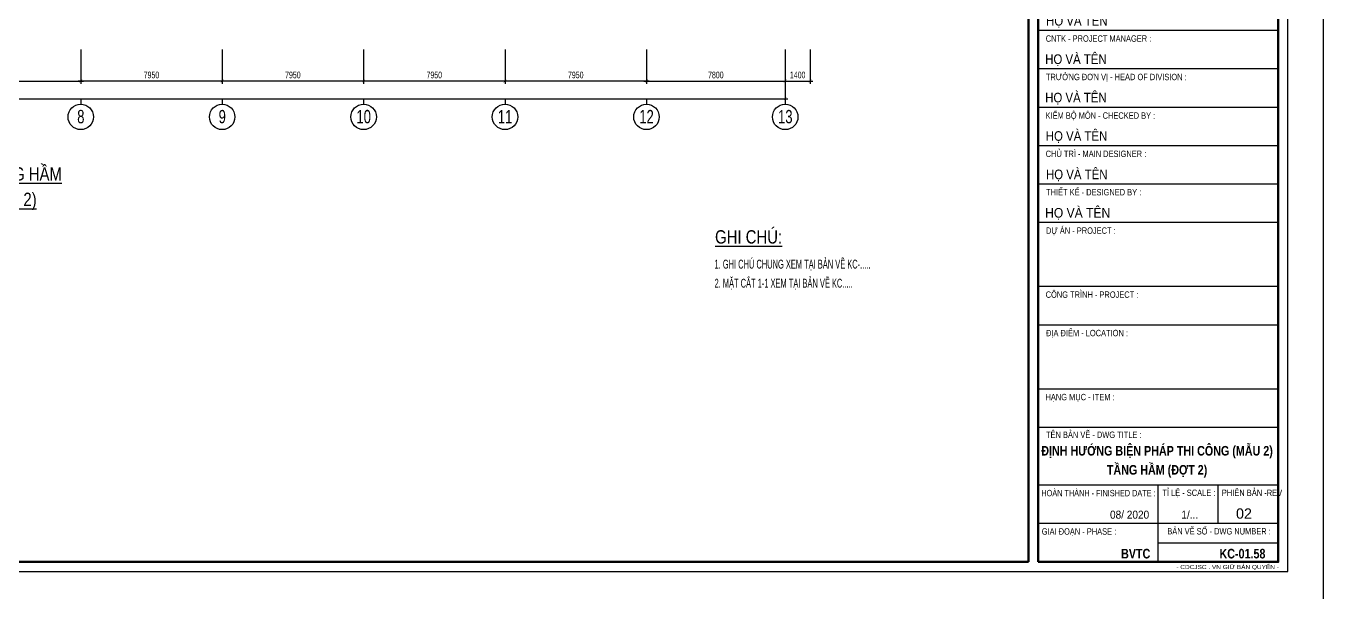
# Model space of a CAD drawing. Extents: x 71 to 3057337, y -14 to 345257.
# Drawn here: x 2984424 to 3057337, y 132240 to 164077 of the extents above; entities that cross this region are included whole.
import ezdxf
from ezdxf.enums import TextEntityAlignment as Align

# ---------------------------------------------------------------- set-up
doc = ezdxf.new("R2010")
doc.units = 0
doc.header["$LTSCALE"] = 1000
doc.header["$MEASUREMENT"] = 0
doc.header["$PDMODE"] = 3
doc.layers.get('0').update_dxf_attribs({"linetype": 'CONTINUOUS'})
doc.layers.get('Defpoints').update_dxf_attribs({"linetype": 'CONTINUOUS'})
for name, color, linetype in [('12CHI', 1, 'CONTINUOUS'), ('CDC -TEXT KHUNG', 7, 'CONTINUOUS'), ('CDC-KHUNGTEN', 7, 'CONTINUOUS'), ('CDC.02.DIM', 1, 'CONTINUOUS'), ('CDC.06.TEXT', 2, 'CONTINUOUS'), ('CDC.16.BIGTEXT', 6, 'CONTINUOUS')]:
    doc.layers.add(name, color=color, linetype=linetype)
doc.styles.add('ARIAL', font='arial.ttf', dxfattribs={"width": 0.6})
doc.styles.add('Arial_B_3', font='arialbd.ttf', dxfattribs={"width": 0.75, "height": 3})
doc.styles.add('KT CDC', font='arial.ttf', dxfattribs={"width": 0.85, "height": 200})
doc.dimstyles.new('D150', dxfattribs={"dimscale": 150, "dimtxt": 2.5, "dimasz": 1, "dimexe": 1, "dimexo": 0, "dimgap": 1, "dimtad": 1, "dimdec": 0, "dimdsep": 46, "dimtxsty": 'ARIAL', "dimblk": 'ARCHTICK', "dimcen": 1, "dimdle": 1, "dimclrd": 1, "dimclre": 1, "dimclrt": 2, "dimadec": 0, "dimazin": 0, "dimtfac": 0.00072, "dimtdec": 0, "dimtix": 1, "dimtmove": 2, "dimatfit": 3, "dimldrblk": 'ARCHTICK', "dimfxl": 1, "dimtolj": 1, "dimlwd": -1, "dimlwe": -1, "dimarcsym": 0})

# ---------------------------------------------------------------- blocks, each defined once
blk = doc.blocks.new('_ARCHTICK')
at = {"color": 0, "linetype": 'ByBlock', "const_width": 0.15}
blk.add_lwpolyline([(-0.5, -0.5), (0.5, 0.5)], dxfattribs=at)
blk = doc.blocks.new('*D55')
at = {"layer": 'CDC.02.DIM', "color": 1, "transparency": 16777216}
for p, q in [((2979554, 162758), (2979554, 160828)), ((2987504, 162758), (2987504, 160828)), ((2979404, 160978), (2987654, 160978))]:
    blk.add_line(p, q, dxfattribs=at)
at = {"layer": 'Defpoints', "color": 0, "transparency": 16777216}
for p in [(2979554, 162758), (2987504, 162758), (2987504, 160978)]:
    blk.add_point(p, dxfattribs=at)
at = {"layer": 'CDC.02.DIM', "color": 1, "transparency": 16777216, "xscale": 150, "yscale": 150, "zscale": 150, "rotation": 180}
blk.add_blockref('_ARCHTICK', (2979554, 160978), dxfattribs=at)
at = {"layer": 'CDC.02.DIM', "color": 1, "transparency": 16777216, "xscale": 150, "yscale": 150, "zscale": 150}
blk.add_blockref('_ARCHTICK', (2987504, 160978), dxfattribs=at)
at = {"layer": 'CDC.02.DIM', "color": 2, "transparency": 16777216, "insert": (2983529, 161319), "char_height": 375, "attachment_point": 5, "style": 'ARIAL'}
blk.add_mtext('\\A1;7950', dxfattribs=at)
blk = doc.blocks.new('*D56')
at = {"layer": 'CDC.02.DIM', "color": 1, "transparency": 16777216}
for p, q in [((3011354, 162758), (3011354, 160828)), ((3019304, 162758), (3019304, 160828)), ((3019454, 160978), (3011204, 160978))]:
    blk.add_line(p, q, dxfattribs=at)
at = {"layer": 'Defpoints', "color": 0, "transparency": 16777216}
for p in [(3011354, 162758), (3019304, 162758), (3011354, 160978)]:
    blk.add_point(p, dxfattribs=at)
at = {"layer": 'CDC.02.DIM', "color": 1, "transparency": 16777216, "xscale": 150, "yscale": 150, "zscale": 150, "rotation": 180}
blk.add_blockref('_ARCHTICK', (3011354, 160978), dxfattribs=at)
at = {"layer": 'CDC.02.DIM', "color": 1, "transparency": 16777216, "xscale": 150, "yscale": 150, "zscale": 150}
blk.add_blockref('_ARCHTICK', (3019304, 160978), dxfattribs=at)
at = {"layer": 'CDC.02.DIM', "color": 2, "transparency": 16777216, "insert": (3015329, 161319), "char_height": 375, "attachment_point": 5, "style": 'ARIAL'}
blk.add_mtext('\\A1;7950', dxfattribs=at)
blk = doc.blocks.new('*D57')
at = {"layer": 'CDC.02.DIM', "color": 1, "transparency": 16777216}
for p, q in [((3003404, 162758), (3003404, 160828)), ((3011354, 162758), (3011354, 160828)), ((3011504, 160978), (3003254, 160978))]:
    blk.add_line(p, q, dxfattribs=at)
at = {"layer": 'Defpoints', "color": 0, "transparency": 16777216}
for p in [(3003404, 162758), (3011354, 162758), (3003404, 160978)]:
    blk.add_point(p, dxfattribs=at)
at = {"layer": 'CDC.02.DIM', "color": 1, "transparency": 16777216, "xscale": 150, "yscale": 150, "zscale": 150, "rotation": 180}
blk.add_blockref('_ARCHTICK', (3003404, 160978), dxfattribs=at)
at = {"layer": 'CDC.02.DIM', "color": 1, "transparency": 16777216, "xscale": 150, "yscale": 150, "zscale": 150}
blk.add_blockref('_ARCHTICK', (3011354, 160978), dxfattribs=at)
at = {"layer": 'CDC.02.DIM', "color": 2, "transparency": 16777216, "insert": (3007379, 161319), "char_height": 375, "attachment_point": 5, "style": 'ARIAL'}
blk.add_mtext('\\A1;7950', dxfattribs=at)
blk = doc.blocks.new('*D58')
at = {"layer": 'CDC.02.DIM', "color": 1, "transparency": 16777216}
for p, q in [((2995454, 162758), (2995454, 160828)), ((3003404, 162758), (3003404, 160828)), ((3003554, 160978), (2995304, 160978))]:
    blk.add_line(p, q, dxfattribs=at)
at = {"layer": 'Defpoints', "color": 0, "transparency": 16777216}
for p in [(2995454, 162758), (3003404, 162758), (2995454, 160978)]:
    blk.add_point(p, dxfattribs=at)
at = {"layer": 'CDC.02.DIM', "color": 1, "transparency": 16777216, "xscale": 150, "yscale": 150, "zscale": 150, "rotation": 180}
blk.add_blockref('_ARCHTICK', (2995454, 160978), dxfattribs=at)
at = {"layer": 'CDC.02.DIM', "color": 1, "transparency": 16777216, "xscale": 150, "yscale": 150, "zscale": 150}
blk.add_blockref('_ARCHTICK', (3003404, 160978), dxfattribs=at)
at = {"layer": 'CDC.02.DIM', "color": 2, "transparency": 16777216, "insert": (2999429, 161319), "char_height": 375, "attachment_point": 5, "style": 'ARIAL'}
blk.add_mtext('\\A1;7950', dxfattribs=at)
blk = doc.blocks.new('*D59')
at = {"layer": 'CDC.02.DIM', "color": 1, "transparency": 16777216}
for p, q in [((2987504, 162758), (2987504, 160828)), ((2995454, 162758), (2995454, 160828)), ((2995604, 160978), (2987354, 160978))]:
    blk.add_line(p, q, dxfattribs=at)
at = {"layer": 'Defpoints', "color": 0, "transparency": 16777216}
for p in [(2987504, 162758), (2995454, 162758), (2987504, 160978)]:
    blk.add_point(p, dxfattribs=at)
at = {"layer": 'CDC.02.DIM', "color": 1, "transparency": 16777216, "xscale": 150, "yscale": 150, "zscale": 150, "rotation": 180}
blk.add_blockref('_ARCHTICK', (2987504, 160978), dxfattribs=at)
at = {"layer": 'CDC.02.DIM', "color": 1, "transparency": 16777216, "xscale": 150, "yscale": 150, "zscale": 150}
blk.add_blockref('_ARCHTICK', (2995454, 160978), dxfattribs=at)
at = {"layer": 'CDC.02.DIM', "color": 2, "transparency": 16777216, "insert": (2991479, 161319), "char_height": 375, "attachment_point": 5, "style": 'ARIAL'}
blk.add_mtext('\\A1;7950', dxfattribs=at)
blk = doc.blocks.new('*D82')
at = {"layer": 'CDC.02.DIM', "color": 1, "transparency": 16777216}
for p, q in [((3019304, 162758), (3019304, 160828)), ((3027104, 162758), (3027104, 160828)), ((3019154, 160978), (3027254, 160978))]:
    blk.add_line(p, q, dxfattribs=at)
at = {"layer": 'Defpoints', "color": 0, "transparency": 16777216}
for p in [(3019304, 162758), (3027104, 162758), (3027104, 160978)]:
    blk.add_point(p, dxfattribs=at)
at = {"layer": 'CDC.02.DIM', "color": 1, "transparency": 16777216, "xscale": 150, "yscale": 150, "zscale": 150, "rotation": 180}
blk.add_blockref('_ARCHTICK', (3019304, 160978), dxfattribs=at)
at = {"layer": 'CDC.02.DIM', "color": 1, "transparency": 16777216, "xscale": 150, "yscale": 150, "zscale": 150}
blk.add_blockref('_ARCHTICK', (3027104, 160978), dxfattribs=at)
at = {"layer": 'CDC.02.DIM', "color": 2, "transparency": 16777216, "insert": (3023204, 161319), "char_height": 375, "attachment_point": 5, "style": 'ARIAL'}
blk.add_mtext('\\A1;7800', dxfattribs=at)
blk = doc.blocks.new('*D83')
at = {"layer": 'CDC.02.DIM', "color": 1, "transparency": 16777216}
for p, q in [((2923174, 162758), (2923174, 159828)), ((3027104, 162758), (3027104, 159828)), ((2923024, 159978), (3027254, 159978))]:
    blk.add_line(p, q, dxfattribs=at)
at = {"layer": 'Defpoints', "color": 0, "transparency": 16777216}
for p in [(2923174, 162758), (3027104, 162758), (3027104, 159978)]:
    blk.add_point(p, dxfattribs=at)
at = {"layer": 'CDC.02.DIM', "color": 1, "transparency": 16777216, "xscale": 150, "yscale": 150, "zscale": 150, "rotation": 180}
blk.add_blockref('_ARCHTICK', (2923174, 159978), dxfattribs=at)
at = {"layer": 'CDC.02.DIM', "color": 1, "transparency": 16777216, "xscale": 150, "yscale": 150, "zscale": 150}
blk.add_blockref('_ARCHTICK', (3027104, 159978), dxfattribs=at)
at = {"layer": 'CDC.02.DIM', "color": 2, "transparency": 16777216, "insert": (2975139, 160319), "char_height": 375, "attachment_point": 5, "style": 'ARIAL'}
blk.add_mtext('\\A1;103930', dxfattribs=at)
blk = doc.blocks.new('*D261')
at = {"layer": 'CDC.02.DIM', "color": 1, "transparency": 16777216}
for p, q in [((3027104, 162758), (3027104, 160828)), ((3028504, 162758), (3028504, 160828)), ((3026954, 160978), (3028654, 160978))]:
    blk.add_line(p, q, dxfattribs=at)
at = {"layer": 'Defpoints', "color": 0, "transparency": 16777216}
for p in [(3027104, 162758), (3028504, 162758), (3028504, 160978)]:
    blk.add_point(p, dxfattribs=at)
at = {"layer": 'CDC.02.DIM', "color": 1, "transparency": 16777216, "xscale": 150, "yscale": 150, "zscale": 150, "rotation": 180}
blk.add_blockref('_ARCHTICK', (3027104, 160978), dxfattribs=at)
at = {"layer": 'CDC.02.DIM', "color": 1, "transparency": 16777216, "xscale": 150, "yscale": 150, "zscale": 150}
blk.add_blockref('_ARCHTICK', (3028504, 160978), dxfattribs=at)
at = {"layer": 'CDC.02.DIM', "color": 2, "transparency": 16777216, "insert": (3027804, 161319), "char_height": 375, "attachment_point": 5, "style": 'ARIAL'}
blk.add_mtext('\\A1;1400', dxfattribs=at)
blk = doc.blocks.new('KHUNG TEN')
at = {"layer": 'CDC-KHUNGTEN', "color": 6, "lineweight": 25}
for p, q in [((82700, 18000), (75200, 18000)), ((82700, 16800), (75200, 16800)), ((82700, 15600), (75200, 15600)), ((82700, 14400), (75200, 14400)), ((82700, 13200), (75200, 13200)), ((82700, 12000), (75200, 12000)), ((82700, 10000), (75200, 10000)), ((82700, 8800), (75200, 8800)), ((82700, 6800), (75200, 6800)), ((82700, 5600), (75200, 5600)), ((82700, 3800), (75200, 3800)), ((78950, 1400), (78950, 3800)), ((80825, 2600), (80825, 3800)), ((82700, 2600), (75200, 2600)), ((78950, 2000), (82700, 2000))]:
    blk.add_line(p, q, dxfattribs=at)
at = {"layer": 'CDC-KHUNGTEN', "color": 8}
blk.add_lwpolyline([(75096, 1100), (83000, 1100), (83000, 58300), (3000, 58300), (3000, 1100), (75096, 1100)], dxfattribs=at)
at = {"layer": 'CDC-KHUNGTEN', "color": 255, "lineweight": 60}
blk.add_lwpolyline([(74900, 1400), (74900, 58000), (3300, 58000), (3300, 1400), (74900, 1400)], close=True, dxfattribs=at)
blk.add_lwpolyline([(75200, 1400), (82700, 1400), (82700, 58000), (75200, 58000), (75200, 1400)], dxfattribs=at)
at = {"layer": 'Defpoints', "color": 1, "ltscale": 0.2}
blk.add_lwpolyline([(0, 0), (0, 59400), (84100, 59400), (84100, 0), (0, 0)], close=True, dxfattribs=at)
at = {"layer": 'CDC -TEXT KHUNG', "color": 7, "style": 'Arial_B_3', "width": 0.8}
blk.add_text('BVTC', height=300, dxfattribs=at).set_placement((78705, 1508), align=Align.RIGHT)
at = {"layer": 'CDC -TEXT KHUNG', "color": 6, "style": 'KT CDC', "width": 1.15}
blk.add_text('- CDCJSC . VN GIỮ BẢN QUYỂN -', height=125.69, dxfattribs=at).set_placement((79519, 1177))
at = {"layer": 'CDC-KHUNGTEN', "color": 7}
for style, width, p in [('KT CDC', 0.85, (75450, 18156)), ('KT CDC', 0.85, (75423, 16956)), ('KT CDC', 0.85, (75423, 15756)), ('KT CDC', 0.85, (75442, 14556)), ('KT CDC', 0.85, (75448, 13356)), ('ARIAL', 0.9, (75421, 12156))]:
    blk.add_text('HỌ VÀ TÊN', height=300, dxfattribs=dict(at, style=style, width=width)).set_placement(p)
at = {"layer": 'CDC-KHUNGTEN', "color": 6, "style": 'ARIAL'}
for s, width, p in [('CNTK - PROJECT MANAGER :', 0.8, (75440, 17650)), ('TRƯỞNG ĐƠN VỊ - HEAD OF DIVISION :', 0.8, (75445, 16450)), ('KIỂM BỘ MÔN - CHECKED BY :', 0.8, (75434, 15244)), ('CHỦ TRÌ - MAIN DESIGNER :', 0.8, (75438, 14050)), ('THIẾT KẾ - DESIGNED BY :', 0.8, (75450, 12850)), ('DỰ ÁN - PROJECT :  ', 0.8, (75449, 11650)), ('CÔNG TRÌNH - PROJECT :  ', 0.8, (75438, 9650)), ('ĐỊA ĐIỂM - LOCATION :', 0.8, (75449, 8450)), ('HẠNG MỤC - ITEM : ', 0.8, (75433, 6450)), ('TÊN BẢN VẼ - DWG TITLE :', 0.8, (75448, 5273)), ('TỈ LỆ - SCALE :', 0.8, (79082, 3459)), ('PHIÊN BẢN -REV', 0.7, (80938, 3459)), ('GIAI ĐOẠN - PHASE :', 0.8, (75315, 2250)), ('BẢN VẼ SỐ - DWG NUMBER :', 0.8, (79236, 2256))]:
    blk.add_text(s, height=200, dxfattribs=dict(at, width=width)).set_placement(p)
at = {"layer": 'CDC-KHUNGTEN', "color": 6, "style": 'ARIAL', "width": 0.814645}
blk.add_text('HOÀN THÀNH - FINISHED DATE :', height=200, dxfattribs=at).set_placement((75304, 3450), (78870, 3450), align=Align.FIT)
at = {"layer": 'CDC-KHUNGTEN', "color": 7, "style": 'ARIAL', "width": 0.9}
for s, p in [('08/ 2020', (78670, 2750)), ('1/...', (80200, 2750))]:
    blk.add_text(s, height=250, dxfattribs=at).set_placement(p, align=Align.RIGHT)
at = {"layer": 'CDC-KHUNGTEN', "color": 7, "style": 'KT CDC'}
blk.add_text('02', height=320, dxfattribs=at).set_placement((81879, 2750), align=Align.RIGHT)

msp = doc.modelspace()

# ---------------------------------------------------------------- linework, layer by layer
at = {"layer": '12CHI'}
for p, q in [((2987504.5, 159977.7), (2987504.5, 159675.8)), ((2995454.4, 159977.7), (2995454.4, 159675.8)), ((3003404.4, 159977.7), (3003404.4, 159675.8)), ((3011354.4, 159977.7), (3011354.4, 159675.8)), ((3019304.4, 159977.7), (3019304.4, 159675.8)), ((3027104.2, 159977.7), (3027104.2, 159675.8))]:
    msp.add_line(p, q, dxfattribs=at)
for centre in [(2987504.5, 158959.9), (2995454.4, 158959.9), (3003404.4, 158959.9), (3011354.4, 158959.9), (3019304.4, 158959.9), (3027104.2, 158959.9)]:
    msp.add_circle(centre, 715.9, dxfattribs=at)

# ---------------------------------------------------------------- block references
at = {"layer": 'CDC.06.TEXT', "xscale": 1.799999996948813, "yscale": 1.799999996948813, "zscale": 1.799999996948813}
msp.add_blockref('KHUNG TEN', (2905956.6, 131416.7), dxfattribs=at)

# ---------------------------------------------------------------- texts
at = {"layer": 'CDC -TEXT KHUNG', "color": 7, "style": 'Arial_B_3', "width": 0.8}
for s, p in [('ĐỊNH HƯỚNG BIỆN PHÁP THI CÔNG (MẪU 2)', (3048005.6, 139915.6)), ('TẦNG HẦM (ĐỢT 2)', (3048005.6, 138844.8))]:
    msp.add_text(s, height=540, dxfattribs=at).set_placement(p, align=Align.CENTER)
msp.add_text('KC-01.58', height=540, dxfattribs=at).set_placement((3054096.6, 134130.8), align=Align.RIGHT)
at = {"layer": 'CDC.06.TEXT', "color": 2, "style": 'ARIAL', "width": 0.55}
for s, p in [('1. GHI CHÚ CHUNG XEM TẠI BẢN VẼ KC-.....', (3023130.5, 150682)), ('2. MẶT CẮT 1-1 XEM TẠI BẢN VẼ KC.....', (3023130.5, 149609.1))]:
    msp.add_text(s, height=500, dxfattribs=at).set_placement(p, align=Align.MIDDLE_LEFT)
at = {"layer": 'CDC.16.BIGTEXT', "style": 'ARIAL', "width": 0.8}
for s, p in [('%%UMẶT BẰNG ĐỊNH HƯỚNG BIỆN PHÁP THI CÔNG TẦNG HẦM', (2974506.8, 155752.9)), ('%%U(THI CÔNG CỪ, THANH CHỐNG VÀ BÊ TÔNG ĐỢT 2)', (2974506.8, 154324.5)), ('%%UGHI CHÚ:', (3025044.8, 152214.8))]:
    msp.add_text(s, height=750, dxfattribs=at).set_placement(p, align=Align.MIDDLE_CENTER)
at = {"layer": 'CDC.16.BIGTEXT', "char_height": 750, "width": 696.96, "attachment_point": 2, "line_spacing_factor": 0.938532}
for s, insert in [('{\\fArial|b0|i0|c0|p34;\\W0.7;8}', (2987509.1, 159352.5)), ('{\\fArial|b0|i0|c0|p34;\\W0.7;9}', (2995459.1, 159352.5)), ('{\\fArial|b0|i0|c0|p34;\\W0.7;10}', (3003409.1, 159352.5)), ('{\\fArial|b0|i0|c0|p34;\\W0.7;11}', (3011359.1, 159352.5)), ('{\\fArial|b0|i0|c0|p34;\\W0.7;12}', (3019309.1, 159352.5)), ('{\\fArial|b0|i0|c0|p34;\\W0.7;13}', (3027108.8, 159352.5))]:
    msp.add_mtext(s, dxfattribs=dict(at, insert=insert))

# ---------------------------------------------------------------- dimensions: what is measured, and where the dimension line sits
at = {"layer": 'CDC.02.DIM'}
for base, p1, p2, picture, middle in [((3027104.2, 159977.7), (2923174.2, 162757.5), (3027104.2, 162757.5), '*D83', (2975139.2, 160319.3)), ((2987504.5, 160977.7), (2979554.5, 162757.5), (2987504.5, 162757.5), '*D55', (2983529.5, 161319.1)), ((3027104.2, 160977.7), (3019304.4, 162757.5), (3027104.2, 162757.5), '*D82', (3023204.3, 161319.1)), ((3028504.3, 160977.7), (3027104.2, 162757.5), (3028504.3, 162757.5), '*D261', (3027804.2, 161319.1))]:
    dim = msp.add_linear_dim(base=base, p1=p1, p2=p2, dimstyle='D150', dxfattribs=at)
    dim.commit()
    dim.dimension.update_dxf_attribs({"geometry": picture, "text_midpoint": middle})
for base, p1, p2, picture, middle in [((2987504.5, 160977.7), (2995454.4, 162757.5), (2987504.5, 162757.5), '*D59', (2991479.4, 161319.1)), ((2995454.4, 160977.7), (3003404.4, 162757.5), (2995454.4, 162757.5), '*D58', (2999429.4, 161319.1)), ((3003404.4, 160977.7), (3011354.4, 162757.5), (3003404.4, 162757.5), '*D57', (3007379.4, 161319.1)), ((3011354.4, 160977.7), (3019304.4, 162757.5), (3011354.4, 162757.5), '*D56', (3015329.4, 161319.1))]:
    dim = msp.add_linear_dim(base=base, p1=p1, p2=p2, angle=180, dimstyle='D150', dxfattribs=at)
    dim.commit()
    dim.dimension.update_dxf_attribs({"geometry": picture, "text_midpoint": middle})

doc.saveas('drawing.dxf')
